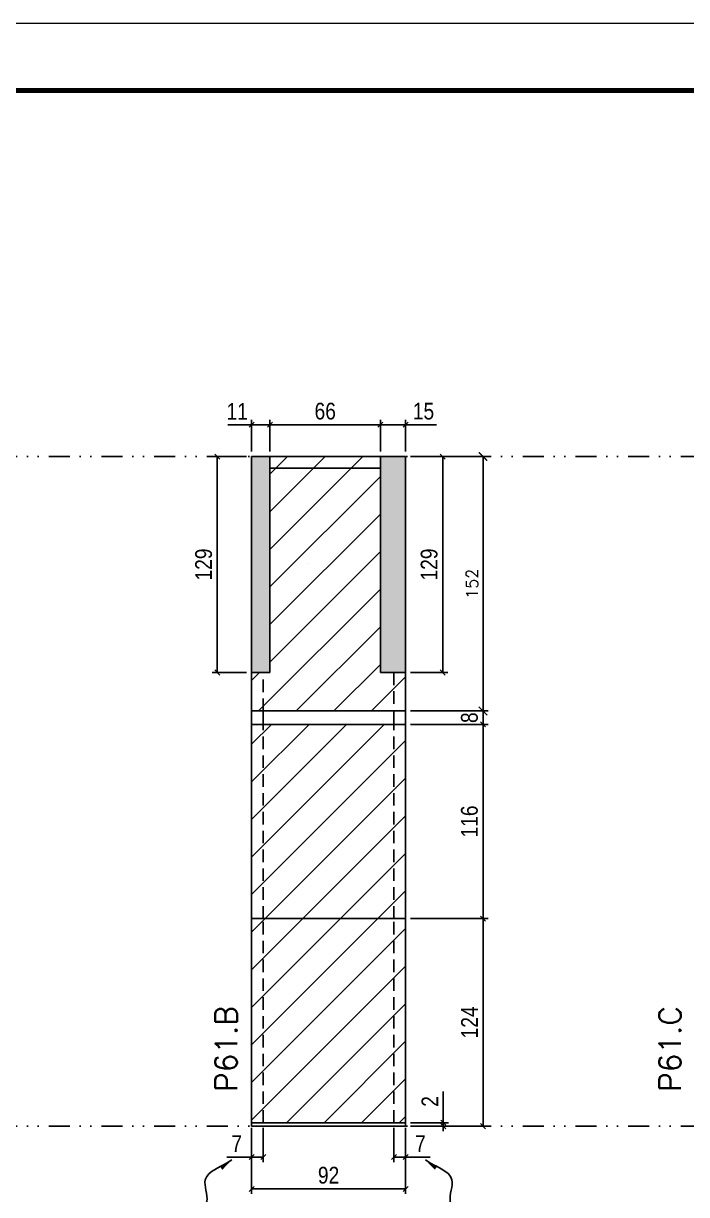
# Model space of a CAD drawing. Extents: x 28748 to 35002, y 14885 to 43501.
# Drawn here: x 31033 to 31429, y 37058 to 37758 of the extents above; entities that cross this region are included whole.
import ezdxf

# ---------------------------------------------------------------- set-up
doc = ezdxf.new("R2010")
doc.units = 0
for name, pattern in [('DASHED', [0.75, 0.5, -0.25]), ('DIVIDE2', [0.625, 0.25, -0.125, 0, -0.125, 0, -0.125]), ('HIDDEN', [0.375, 0.25, -0.125])]:
    doc.linetypes.add(name, pattern=pattern)
for name, color, linetype in [('COTA', 241, 'Continuous'), ('Nível', 160, 'Continuous'), ('Painéis', 200, 'Continuous'), ('SARR_2.2x7', 40, 'Continuous'), ('Sarrafo de Pressão', 42, 'HIDDEN')]:
    doc.layers.add(name, color=color, linetype=linetype)
for name, color, linetype, lineweight in [('Folhas', 255, 'Continuous', 9), ('Hachura', 251, 'Continuous', 9), ('SARRAFO DE PRESSAO', 251, 'DASHED', 9), ('Texto Seção', 7, 'Continuous', 15)]:
    doc.layers.add(name, color=color, linetype=linetype, lineweight=lineweight)
doc.styles.add('COTA TECNICA', font='techl___.ttf', dxfattribs={"height": 10})
doc.styles.add('COTA TECNICA-50', font='techl___.ttf', dxfattribs={"height": 10})
doc.styles.add('REGUA-120', font='ROMANS.shx', dxfattribs={"height": 15})
doc.styles.add('ROMANS', font='romans.shx')
doc.styles.get("Standard").update_dxf_attribs({"font": 'arial.ttf'})
doc.dimstyles.new('COTA PAINEL-50', dxfattribs={"dimtxt": 10, "dimasz": 3, "dimexe": 3, "dimexo": 3, "dimgap": 3, "dimtad": 1, "dimdec": 1, "dimzin": 12, "dimdsep": 46, "dimtxsty": 'COTA TECNICA-50', "dimblk1": 'OBLIQUE', "dimblk2": 'OBLIQUE', "dimsah": 1, "dimcen": 0.9, "dimclrd": 4, "dimclre": 4, "dimclrt": 240, "dimadec": 1, "dimazin": 3, "dimtfac": 1, "dimtdec": 1, "dimtmove": 0, "dimatfit": 3, "dimfxl": 1, "dimtolj": 1, "dimtzin": 12, "dimarcsym": 0})
doc.dimstyles.new('Cota Paínel', dxfattribs={"dimtxt": 7, "dimasz": 5, "dimexe": 3, "dimexo": 3, "dimgap": 3, "dimtad": 1, "dimdec": 1, "dimzin": 12, "dimdsep": 46, "dimtxsty": 'ROMANS', "dimblk": 'ARCHTICK', "dimcen": 0, "dimclrd": 4, "dimclre": 4, "dimclrt": 1, "dimadec": 1, "dimazin": 3, "dimtfac": 1, "dimtdec": 1, "dimtmove": 0, "dimatfit": 3, "dimldrblk": 'OBLIQUE', "dimfxl": 1, "dimtolj": 1, "dimtzin": 12, "dimarcsym": 0})
doc.dimstyles.new('PAINEL', dxfattribs={"dimtxt": 10, "dimasz": 3, "dimexe": 3, "dimexo": 3, "dimgap": 3, "dimtad": 1, "dimdec": 1, "dimzin": 12, "dimdsep": 46, "dimtxsty": 'COTA TECNICA', "dimblk1": 'OBLIQUE', "dimblk2": 'OBLIQUE', "dimsah": 1, "dimcen": 0.9, "dimclrd": 4, "dimclre": 4, "dimclrt": 240, "dimadec": 1, "dimazin": 3, "dimtfac": 1, "dimtdec": 1, "dimtmove": 0, "dimatfit": 3, "dimfxl": 1, "dimtolj": 1, "dimtzin": 12, "dimarcsym": 0})
doc.dimstyles.get("Standard").update_dxf_attribs({"dimtxt": 0.18, "dimasz": 0.18, "dimexe": 0.18, "dimexo": 0.0625, "dimgap": 0.09, "dimtad": 0, "dimtih": 1, "dimtoh": 1, "dimdec": 4, "dimzin": 0, "dimdsep": 46, "dimtxsty": 'Standard', "dimcen": 0.09, "dimadec": 0, "dimazin": 0, "dimtfac": 1, "dimtdec": 4, "dimtofl": 0, "dimtmove": 0, "dimatfit": 3, "dimfxl": 1, "dimtolj": 1, "dimtzin": 0, "dimarcsym": 0})
pattern_1 = [(45, (-100272.658, 8260.539), (-11.2253202, 11.2253202), [])]
pattern_2 = [(50, (0, 8), (5.46554007, -0.47817257), [0.5715, -6.2865]), (355, (0, 8), (-1.05730264, 5.73170536), [0.4572, -5.0292175]), (100.451445, (0.4555, 7.96), (4.4082374, 5.25353256), [0.48570026, -5.34270734]), (46.1842, (0, 9.524), (8.1323712, -1.2612698), [0.85725, -9.42975]), (96.635558, (0.678, 9.419), (7.122124, 7.4227837), [0.7285507, -8.0140682]), (351.184151, (0, 9.524), (7.122124, 7.4227837), [0.685799, -7.543792]), (21, (0.762, 9.143), (4.54843174, -3.06795595), [0.5715, -6.2865]), (326, (0.762, 9.143), (1.85406085, 5.525639), [0.4572, -5.0292]), (71.451445, (1.141, 8.8873), (6.4024926, 2.45768307), [0.48570026, -5.3426981]), (37.5, (0, 8), (0.0926581, 2.53665117), [0, -4.96824, 0, -5.1054, 0, -5.04825]), (7.5, (0, 8), (2.00458988, 3.00541724), [0, -2.91084, 0, -4.85394, 0, -1.92405]), (327.5, (-1.6993, 8), (4.067717855, -0.17186232), [0, -1.905, 0, -5.9436, 0, -7.8867]), (317.5, (-2.4613, 8), (4.44387544, 0.76279473), [0, -2.4765, 0, -3.94716, 0, -5.6007])]

# ---------------------------------------------------------------- blocks, each defined once
blk = doc.blocks.new('9999999999')
at = {"layer": 'Folhas'}
blk.add_lwpolyline([(98138.98, 34190.21), (99623.98, 34190.21), (99623.98, 35240.21), (98138.98, 35240.21)], close=True, dxfattribs=at)
at = {"layer": 'Folhas', "color": 30, "const_width": 3}
blk.add_lwpolyline([(98213.98, 34230.21), (99583.98, 34230.21), (99583.98, 35200.21), (98213.98, 35200.21)], close=True, dxfattribs=at)
blk = doc.blocks.new('_Oblique')
at = {"color": 0, "linetype": 'ByBlock', "lineweight": -2}
blk.add_line((-0.5, -0.5), (0.5, 0.5), dxfattribs=at)
blk = doc.blocks.new('*D462')
at = {"layer": 'COTA', "color": 4, "lineweight": -2, "transparency": 16777216}
for p, q in [((31168.98, 37098.15), (31168.98, 37058.7)), ((31260.98, 37098.15), (31260.98, 37058.7)), ((31168.98, 37061.7), (31260.98, 37061.7))]:
    blk.add_line(p, q, dxfattribs=at)
at = {"layer": 'Defpoints', "color": 0, "transparency": 16777216}
for p in [(31168.98, 37101.15), (31260.98, 37101.15), (31260.98, 37061.7)]:
    blk.add_point(p, dxfattribs=at)
at = {"layer": 'COTA', "color": 4, "lineweight": -2, "transparency": 16777216, "xscale": 3, "yscale": 3, "zscale": 3, "rotation": 180}
blk.add_blockref('_Oblique', (31168.98, 37061.7), dxfattribs=at)
at = {"layer": 'COTA', "color": 4, "lineweight": -2, "transparency": 16777216, "xscale": 3, "yscale": 3, "zscale": 3}
blk.add_blockref('_Oblique', (31260.98, 37061.7), dxfattribs=at)
at = {"layer": 'COTA', "color": 240, "transparency": 16777216, "insert": (31214.98, 37069.79), "char_height": 10, "attachment_point": 5, "style": 'COTA TECNICA'}
blk.add_mtext('\\A1;92', dxfattribs=at)
blk = doc.blocks.new('*D463')
at = {"layer": 'COTA', "color": 4, "lineweight": -2, "transparency": 16777216}
for p, q in [((31168.98, 37096.15), (31168.98, 37077.64)), ((31175.98, 37098.15), (31175.98, 37077.64)), ((31168.98, 37080.64), (31154.25, 37080.64)), ((31175.98, 37080.64), (31168.98, 37080.64))]:
    blk.add_line(p, q, dxfattribs=at)
at = {"layer": 'Defpoints', "color": 0, "transparency": 16777216}
for p in [(31168.98, 37099.15), (31175.98, 37101.15), (31168.98, 37080.64)]:
    blk.add_point(p, dxfattribs=at)
at = {"layer": 'COTA', "color": 4, "lineweight": -2, "transparency": 16777216, "xscale": 3, "yscale": 3, "zscale": 3, "rotation": 180}
blk.add_blockref('_Oblique', (31168.98, 37080.64), dxfattribs=at)
at = {"layer": 'COTA', "color": 4, "lineweight": -2, "transparency": 16777216, "xscale": 3, "yscale": 3, "zscale": 3}
blk.add_blockref('_Oblique', (31175.98, 37080.64), dxfattribs=at)
at = {"layer": 'COTA', "color": 240, "transparency": 16777216, "insert": (31160.12, 37088.71), "char_height": 10, "attachment_point": 5, "style": 'COTA TECNICA-50'}
blk.add_mtext('\\A1;7', dxfattribs=at)
blk = doc.blocks.new('*D464')
at = {"layer": 'COTA', "color": 4, "lineweight": -2, "transparency": 16777216}
for p, q in [((31253.98, 37098.15), (31253.98, 37077.64)), ((31260.98, 37096.15), (31260.98, 37077.64)), ((31253.98, 37080.64), (31260.98, 37080.64)), ((31260.98, 37080.64), (31275.72, 37080.64))]:
    blk.add_line(p, q, dxfattribs=at)
at = {"layer": 'Defpoints', "color": 0, "transparency": 16777216}
for p in [(31253.98, 37101.15), (31260.98, 37099.15), (31260.98, 37080.64)]:
    blk.add_point(p, dxfattribs=at)
at = {"layer": 'COTA', "color": 4, "lineweight": -2, "transparency": 16777216, "xscale": 3, "yscale": 3, "zscale": 3, "rotation": 180}
blk.add_blockref('_Oblique', (31253.98, 37080.64), dxfattribs=at)
at = {"layer": 'COTA', "color": 4, "lineweight": -2, "transparency": 16777216, "xscale": 3, "yscale": 3, "zscale": 3}
blk.add_blockref('_Oblique', (31260.98, 37080.64), dxfattribs=at)
at = {"layer": 'COTA', "color": 240, "transparency": 16777216, "insert": (31269.85, 37088.71), "char_height": 10, "attachment_point": 5, "style": 'COTA TECNICA-50'}
blk.add_mtext('\\A1;7', dxfattribs=at)
blk = doc.blocks.new('*D465')
at = {"layer": 'COTA', "color": 4, "lineweight": -2, "transparency": 16777216}
for p, q in [((31263.98, 37223.15), (31310.22, 37223.15)), ((31307.22, 37099.15), (31307.22, 37223.15)), ((31263.98, 37099.15), (31310.22, 37099.15))]:
    blk.add_line(p, q, dxfattribs=at)
at = {"layer": 'Defpoints', "color": 0, "transparency": 16777216}
for p in [(31260.98, 37223.15), (31307.22, 37223.15), (31260.98, 37099.15)]:
    blk.add_point(p, dxfattribs=at)
at = {"layer": 'COTA', "color": 4, "lineweight": -2, "transparency": 16777216, "xscale": 3, "yscale": 3, "zscale": 3}
for p, rotation in [((31307.22, 37223.15), 90), ((31307.22, 37099.15), 270)]:
    blk.add_blockref('_Oblique', p, dxfattribs=dict(at, rotation=rotation))
at = {"layer": 'COTA', "color": 240, "transparency": 16777216, "insert": (31299.15, 37161.15), "char_height": 10, "attachment_point": 5, "rotation": 90, "style": 'COTA TECNICA-50'}
blk.add_mtext('\\A1;124', dxfattribs=at)
blk = doc.blocks.new('*D466')
at = {"layer": 'COTA', "color": 4, "lineweight": -2, "transparency": 16777216}
for p, q in [((31283.51, 37101.15), (31283.51, 37119.95)), ((31263.98, 37101.15), (31286.51, 37101.15)), ((31263.98, 37099.15), (31286.51, 37099.15)), ((31283.51, 37099.15), (31283.51, 37101.15)), ((31283.51, 37099.15), (31283.51, 37096.15))]:
    blk.add_line(p, q, dxfattribs=at)
at = {"layer": 'Defpoints', "color": 0, "transparency": 16777216}
for p in [(31260.98, 37101.15), (31260.98, 37099.15), (31283.51, 37099.15)]:
    blk.add_point(p, dxfattribs=at)
at = {"layer": 'COTA', "color": 4, "lineweight": -2, "transparency": 16777216, "xscale": 3, "yscale": 3, "zscale": 3}
for p, rotation in [((31283.51, 37101.15), 270), ((31283.51, 37099.15), 90)]:
    blk.add_blockref('_Oblique', p, dxfattribs=dict(at, rotation=rotation))
at = {"layer": 'COTA', "color": 240, "transparency": 16777216, "insert": (31275.51, 37113.9), "char_height": 10, "attachment_point": 5, "rotation": 90, "style": 'COTA TECNICA-50'}
blk.add_mtext('\\A1;2', dxfattribs=at)
blk = doc.blocks.new('*D1567')
at = {"layer": 'COTA', "color": 4, "linetype": 'ByBlock', "lineweight": -2, "transparency": 16777216}
for p, q in [((31263.98, 37339.15), (31310.22, 37339.15)), ((31307.22, 37223.15), (31307.22, 37339.15)), ((31263.98, 37223.15), (31310.22, 37223.15))]:
    blk.add_line(p, q, dxfattribs=at)
at = {"layer": 'Defpoints', "color": 0, "linetype": 'ByBlock', "transparency": 16777216}
for p in [(31260.98, 37339.15), (31307.22, 37339.15), (31260.98, 37223.15)]:
    blk.add_point(p, dxfattribs=at)
at = {"layer": 'COTA', "color": 4, "linetype": 'ByBlock', "lineweight": -2, "transparency": 16777216, "xscale": 3, "yscale": 3, "zscale": 3}
for p, rotation in [((31307.22, 37339.15), 90), ((31307.22, 37223.15), 270)]:
    blk.add_blockref('_Oblique', p, dxfattribs=dict(at, rotation=rotation))
at = {"layer": 'COTA', "color": 240, "linetype": 'ByBlock', "transparency": 16777216, "insert": (31299.12, 37281.15), "char_height": 10, "attachment_point": 5, "rotation": 90, "style": 'COTA TECNICA'}
blk.add_mtext('\\A1;116', dxfattribs=at)
blk = doc.blocks.new('_ArchTick')
at = {"color": 0, "linetype": 'ByBlock', "const_width": 0.15}
blk.add_lwpolyline([(-0.5, -0.5), (0.5, 0.5)], dxfattribs=at)
blk = doc.blocks.new('*D2039')
at = {"layer": 'COTA', "color": 4, "lineweight": -2, "transparency": 16777216}
for p, q in [((31263.98, 37499.15), (31310.22, 37499.15)), ((31307.22, 37499.15), (31307.22, 37347.15)), ((31263.98, 37347.15), (31310.22, 37347.15))]:
    blk.add_line(p, q, dxfattribs=at)
at = {"layer": 'Defpoints', "color": 0, "transparency": 16777216}
for p in [(31260.98, 37499.15), (31260.98, 37347.15), (31307.22, 37347.15)]:
    blk.add_point(p, dxfattribs=at)
at = {"layer": 'COTA', "color": 4, "lineweight": -2, "transparency": 16777216, "xscale": 5, "yscale": 5, "zscale": 5}
for p, rotation in [((31307.22, 37499.15), 90), ((31307.22, 37347.15), 270)]:
    blk.add_blockref('_ArchTick', p, dxfattribs=dict(at, rotation=rotation))
at = {"layer": 'COTA', "color": 1, "transparency": 16777216, "insert": (31300.72, 37423.15), "char_height": 7, "attachment_point": 5, "rotation": 90, "style": 'ROMANS'}
blk.add_mtext('\\A1;152', dxfattribs=at)
blk = doc.blocks.new('*D2386')
at = {"layer": 'COTA', "color": 4, "lineweight": -2, "transparency": 16777216}
for p, q in [((31263.98, 37499.15), (31286.16, 37499.15)), ((31283.16, 37499.15), (31283.16, 37370.15)), ((31263.98, 37370.15), (31286.16, 37370.15))]:
    blk.add_line(p, q, dxfattribs=at)
at = {"layer": 'Defpoints', "color": 0, "transparency": 16777216}
for p in [(31260.98, 37499.15), (31260.98, 37370.15), (31283.16, 37370.15)]:
    blk.add_point(p, dxfattribs=at)
at = {"layer": 'COTA', "color": 4, "lineweight": -2, "transparency": 16777216, "xscale": 3, "yscale": 3, "zscale": 3}
for p, rotation in [((31283.16, 37499.15), 90), ((31283.16, 37370.15), 270)]:
    blk.add_blockref('_Oblique', p, dxfattribs=dict(at, rotation=rotation))
at = {"layer": 'COTA', "color": 240, "transparency": 16777216, "insert": (31275.07, 37434.65), "char_height": 10, "attachment_point": 5, "rotation": 90, "style": 'COTA TECNICA'}
blk.add_mtext('\\A1;129', dxfattribs=at)
blk = doc.blocks.new('*D2388')
at = {"layer": 'COTA', "color": 4, "lineweight": -2, "transparency": 16777216}
for p, q in [((31165.98, 37499.15), (31145.49, 37499.15)), ((31148.49, 37499.15), (31148.49, 37370.15)), ((31165.98, 37370.15), (31145.49, 37370.15))]:
    blk.add_line(p, q, dxfattribs=at)
at = {"layer": 'Defpoints', "color": 0, "transparency": 16777216}
for p in [(31168.98, 37499.15), (31148.49, 37370.15), (31168.98, 37370.15)]:
    blk.add_point(p, dxfattribs=at)
at = {"layer": 'COTA', "color": 4, "lineweight": -2, "transparency": 16777216, "xscale": 3, "yscale": 3, "zscale": 3}
for p, rotation in [((31148.49, 37499.15), 90), ((31148.49, 37370.15), 270)]:
    blk.add_blockref('_Oblique', p, dxfattribs=dict(at, rotation=rotation))
at = {"layer": 'COTA', "color": 240, "transparency": 16777216, "insert": (31140.41, 37434.65), "char_height": 10, "attachment_point": 5, "rotation": 90, "style": 'COTA TECNICA'}
blk.add_mtext('\\A1;129', dxfattribs=at)
blk = doc.blocks.new('*D2389')
at = {"layer": 'COTA', "color": 4, "lineweight": -2, "transparency": 16777216}
for p, q in [((31168.98, 37502.15), (31168.98, 37521.11)), ((31179.98, 37502.15), (31179.98, 37521.11)), ((31168.98, 37518.11), (31154.9, 37518.11)), ((31179.98, 37518.11), (31168.98, 37518.11))]:
    blk.add_line(p, q, dxfattribs=at)
at = {"layer": 'Defpoints', "color": 0, "transparency": 16777216}
for p in [(31168.98, 37518.11), (31168.98, 37499.15), (31179.98, 37499.15)]:
    blk.add_point(p, dxfattribs=at)
at = {"layer": 'COTA', "color": 4, "lineweight": -2, "transparency": 16777216, "xscale": 3, "yscale": 3, "zscale": 3, "rotation": 180}
blk.add_blockref('_Oblique', (31168.98, 37518.11), dxfattribs=at)
at = {"layer": 'COTA', "color": 4, "lineweight": -2, "transparency": 16777216, "xscale": 3, "yscale": 3, "zscale": 3}
blk.add_blockref('_Oblique', (31179.98, 37518.11), dxfattribs=at)
at = {"layer": 'COTA', "color": 240, "transparency": 16777216, "insert": (31160.44, 37526.16), "char_height": 10, "attachment_point": 5, "style": 'COTA TECNICA'}
blk.add_mtext('\\A1;11', dxfattribs=at)
blk = doc.blocks.new('*D2390')
at = {"layer": 'COTA', "color": 4, "lineweight": -2, "transparency": 16777216}
for p, q in [((31245.98, 37502.15), (31245.98, 37521.11)), ((31260.98, 37502.15), (31260.98, 37521.11)), ((31245.98, 37518.11), (31260.98, 37518.11)), ((31260.98, 37518.11), (31279.36, 37518.11))]:
    blk.add_line(p, q, dxfattribs=at)
at = {"layer": 'Defpoints', "color": 0, "transparency": 16777216}
for p in [(31260.98, 37518.11), (31245.98, 37499.15), (31260.98, 37499.15)]:
    blk.add_point(p, dxfattribs=at)
at = {"layer": 'COTA', "color": 4, "lineweight": -2, "transparency": 16777216, "xscale": 3, "yscale": 3, "zscale": 3, "rotation": 180}
blk.add_blockref('_Oblique', (31245.98, 37518.11), dxfattribs=at)
at = {"layer": 'COTA', "color": 4, "lineweight": -2, "transparency": 16777216, "xscale": 3, "yscale": 3, "zscale": 3}
blk.add_blockref('_Oblique', (31260.98, 37518.11), dxfattribs=at)
at = {"layer": 'COTA', "color": 240, "transparency": 16777216, "insert": (31271.67, 37526.22), "char_height": 10, "attachment_point": 5, "style": 'COTA TECNICA'}
blk.add_mtext('\\A1;15', dxfattribs=at)
blk = doc.blocks.new('*D2391')
at = {"layer": 'COTA', "color": 4, "lineweight": -2, "transparency": 16777216}
for p, q in [((31179.98, 37502.15), (31179.98, 37521.11)), ((31245.98, 37502.15), (31245.98, 37521.11)), ((31179.98, 37518.11), (31245.98, 37518.11))]:
    blk.add_line(p, q, dxfattribs=at)
at = {"layer": 'Defpoints', "color": 0, "transparency": 16777216}
for p in [(31245.98, 37518.11), (31179.98, 37499.15), (31245.98, 37499.15)]:
    blk.add_point(p, dxfattribs=at)
at = {"layer": 'COTA', "color": 4, "lineweight": -2, "transparency": 16777216, "xscale": 3, "yscale": 3, "zscale": 3, "rotation": 180}
blk.add_blockref('_Oblique', (31179.98, 37518.11), dxfattribs=at)
at = {"layer": 'COTA', "color": 4, "lineweight": -2, "transparency": 16777216, "xscale": 3, "yscale": 3, "zscale": 3}
blk.add_blockref('_Oblique', (31245.98, 37518.11), dxfattribs=at)
at = {"layer": 'COTA', "color": 240, "transparency": 16777216, "insert": (31212.98, 37526.21), "char_height": 10, "attachment_point": 5, "style": 'COTA TECNICA'}
blk.add_mtext('\\A1;66', dxfattribs=at)
blk = doc.blocks.new('*D2544')
at = {"layer": 'COTA', "color": 4, "lineweight": -2, "transparency": 16777216}
for p, q in [((31263.98, 37347.15), (31310.22, 37347.15)), ((31307.22, 37339.15), (31307.22, 37347.15)), ((31263.98, 37339.15), (31310.22, 37339.15))]:
    blk.add_line(p, q, dxfattribs=at)
at = {"layer": 'Defpoints', "color": 0, "transparency": 16777216}
for p in [(31260.98, 37347.15), (31307.22, 37347.15), (31260.98, 37339.15)]:
    blk.add_point(p, dxfattribs=at)
at = {"layer": 'COTA', "color": 4, "lineweight": -2, "transparency": 16777216, "xscale": 3, "yscale": 3, "zscale": 3}
for p, rotation in [((31307.22, 37347.15), 90), ((31307.22, 37339.15), 270)]:
    blk.add_blockref('_Oblique', p, dxfattribs=dict(at, rotation=rotation))
at = {"layer": 'COTA', "color": 240, "transparency": 16777216, "insert": (31299.13, 37343.15), "char_height": 10, "attachment_point": 5, "rotation": 90, "style": 'COTA TECNICA'}
blk.add_mtext('\\A1;8', dxfattribs=at)

msp = doc.modelspace()

# ---------------------------------------------------------------- hatches: boundary and pattern name
at = {"layer": 'COTA', "linetype": 'ByBlock'}
h = msp.add_hatch(dxfattribs=at)
h.set_pattern_fill('AR-CONC', color=256, scale=0.03)
h.set_pattern_definition(pattern_2)
h.paths.add_polyline_path([(31179.98, 37499.15), (31168.98, 37499.15), (31168.98, 37370.15), (31179.98, 37370.15)])
h = msp.add_hatch(dxfattribs=at)
h.set_pattern_fill('AR-CONC', color=256, scale=0.03)
h.set_pattern_definition(pattern_2)
h.paths.add_polyline_path([(31260.98, 37499.15), (31245.98, 37499.15), (31245.98, 37370.15), (31260.98, 37370.15)])
at = {"layer": 'Hachura'}
h = msp.add_hatch(dxfattribs=at)
h.set_pattern_fill('ANSI31', color=256, scale=5)
h.paths.add_polyline_path([(31245.98, 37499.15), (31179.98, 37499.15), (31179.98, 37370.15), (31168.98, 37370.15), (31168.98, 37347.15), (31260.98, 37347.15), (31260.98, 37370.15), (31245.98, 37370.15)])
at = {"layer": 'Hachura', "linetype": 'ByBlock'}
h = msp.add_hatch(dxfattribs=at)
h.set_pattern_fill('ANSI31', color=256, scale=5)
h.set_pattern_definition(pattern_1)
h.paths.add_polyline_path([(31168.98, 37223.15), (31260.98, 37223.15), (31260.98, 37339.15), (31249.98, 37339.15), (31168.98, 37339.15)])
h = msp.add_hatch(dxfattribs=at)
h.set_pattern_fill('ANSI31', color=256, scale=5)
h.set_pattern_definition(pattern_1)
h.paths.add_polyline_path([(31260.98, 37223.15), (31168.98, 37223.15), (31168.98, 37101.15), (31260.98, 37101.15)])

# ---------------------------------------------------------------- linework, layer by layer
at = {"layer": 'COTA', "linetype": 'ByBlock'}
for p, q in [((31168.98, 37370.15), (31168.98, 37499.15)), ((31168.98, 37499.15), (31179.98, 37499.15)), ((31260.98, 37499.15), (31245.98, 37499.15)), ((31260.98, 37370.15), (31260.98, 37499.15))]:
    msp.add_line(p, q, dxfattribs=at)
at = {"layer": 'Nível', "color": 4, "linetype": 'DIVIDE2', "ltscale": 50}
for p, q in [((30764.91, 37499.15), (31791.84, 37499.15)), ((30764.91, 37099.15), (31791.84, 37099.15))]:
    msp.add_line(p, q, dxfattribs=at)
at = {"layer": 'Painéis'}
for p, q in [((31179.98, 37370.15), (31179.98, 37499.15)), ((31179.98, 37499.15), (31245.98, 37499.15)), ((31245.98, 37499.15), (31245.98, 37370.15)), ((31202.98, 37435.15), (31202.98, 37435.15)), ((31168.98, 37347.15), (31168.98, 37370.15)), ((31168.98, 37370.15), (31179.98, 37370.15)), ((31245.98, 37370.15), (31260.98, 37370.15)), ((31260.98, 37370.15), (31260.98, 37347.15)), ((31168.98, 37347.15), (31260.98, 37347.15)), ((31168.98, 37339.15), (31168.98, 37347.15)), ((31260.98, 37347.15), (31260.98, 37339.15))]:
    msp.add_line(p, q, dxfattribs=at)
msp.add_lwpolyline([(31260.98, 37339.15), (31168.98, 37339.15), (31168.98, 37223.15), (31260.98, 37223.15), (31260.98, 37339.15)], dxfattribs=at)
for points in [[(31168.98, 37101.15), (31260.98, 37101.15), (31260.98, 37223.15), (31168.98, 37223.15)], [(31168.98, 37101.15), (31260.98, 37101.15), (31260.98, 37099.15), (31168.98, 37099.15)]]:
    msp.add_lwpolyline(points, close=True, dxfattribs=at)
at = {"layer": 'SARR_2.2x7'}
msp.add_line((31179.98, 37492.15), (31245.98, 37492.15), dxfattribs=at)
at = {"layer": 'Sarrafo de Pressão', "ltscale": 30}
for p, q in [((31175.98, 37347.15), (31175.98, 37370.15)), ((31253.98, 37370.15), (31253.98, 37347.15)), ((31175.98, 37347.15), (31175.98, 37339.15)), ((31253.98, 37347.15), (31253.98, 37339.15)), ((31175.98, 37223.15), (31175.98, 37339.15)), ((31253.98, 37223.15), (31253.98, 37339.15)), ((31175.98, 37101.15), (31175.98, 37223.15)), ((31253.98, 37101.15), (31253.98, 37223.15))]:
    msp.add_line(p, q, dxfattribs=at)

# ---------------------------------------------------------------- block references
at = {"layer": 'SARRAFO DE PRESSAO', "color": 6, "linetype": 'ByBlock'}
msp.add_blockref('9999999999', (-67792.14, 2517.66), dxfattribs=at)

# ---------------------------------------------------------------- texts
at = {"layer": 'Texto Seção', "char_height": 13, "width": 285.3299, "attachment_point": 7, "rotation": 90, "style": 'REGUA-120'}
for s, insert in [('P61.B', (31160.32, 37119.62)), ('P61.C', (31425.36, 37119.62))]:
    msp.add_mtext(s, dxfattribs=dict(at, insert=insert))

# ---------------------------------------------------------------- dimensions: what is measured, and where the dimension line sits
at = {"layer": 'COTA'}
for base, p1, p2, dimstyle, picture, middle in [((31168.98, 37518.11), (31179.98, 37499.15), (31168.98, 37499.15), 'PAINEL', '*D2389', (31160.44, 37526.16)), ((31245.98, 37518.11), (31179.98, 37499.15), (31245.98, 37499.15), 'PAINEL', '*D2391', (31212.98, 37526.21)), ((31260.98, 37518.11), (31245.98, 37499.15), (31260.98, 37499.15), 'PAINEL', '*D2390', (31271.67, 37526.22)), ((31260.98, 37080.64), (31253.98, 37101.15), (31260.98, 37099.15), 'COTA PAINEL-50', '*D464', (31269.85, 37088.71))]:
    dim = msp.add_linear_dim(base=base, p1=p1, p2=p2, dimstyle=dimstyle, dxfattribs=at)
    dim.commit()
    dim.dimension.update_dxf_attribs({"geometry": picture, "text_midpoint": middle})
for base, p1, p2, angle, dimstyle, picture, middle in [((31148.49, 37370.15), (31168.98, 37499.15), (31168.98, 37370.15), 90, 'PAINEL', '*D2388', (31140.41, 37434.65)), ((31283.16, 37370.15), (31260.98, 37499.15), (31260.98, 37370.15), 90, 'PAINEL', '*D2386', (31275.07, 37434.65)), ((31307.22, 37223.15), (31260.98, 37099.15), (31260.98, 37223.15), 90, 'COTA PAINEL-50', '*D465', (31299.15, 37161.15)), ((31168.98, 37080.64), (31175.98, 37101.15), (31168.98, 37099.15), 180, 'COTA PAINEL-50', '*D463', (31160.12, 37088.71))]:
    dim = msp.add_linear_dim(base=base, p1=p1, p2=p2, angle=angle, dimstyle=dimstyle, dxfattribs=at)
    dim.commit()
    dim.dimension.update_dxf_attribs({"geometry": picture, "text_midpoint": middle})
for base, p1, p2, dimstyle, picture, middle in [((31307.22, 37347.15), (31260.98, 37499.15), (31260.98, 37347.15), 'Cota Paínel', '*D2039', (31307.22, 37423.15)), ((31307.22, 37347.15), (31260.98, 37339.15), (31260.98, 37347.15), 'PAINEL', '*D2544', (31307.22, 37343.15)), ((31283.51, 37099.15), (31260.98, 37101.15), (31260.98, 37099.15), 'COTA PAINEL-50', '*D466', (31283.51, 37113.9))]:
    dim = msp.add_linear_dim(base=base, p1=p1, p2=p2, angle=90, dimstyle=dimstyle, dxfattribs=at)
    dim.commit()
    dim.dimension.update_dxf_attribs({"geometry": picture, "text_midpoint": middle, "dimtype": 160})
at = {"layer": 'COTA', "linetype": 'ByBlock'}
dim = msp.add_linear_dim(base=(31307.22, 37339.15), p1=(31260.98, 37223.15), p2=(31260.98, 37339.15), angle=90, dimstyle='PAINEL', dxfattribs=at)
dim.commit()
dim.dimension.update_dxf_attribs({"geometry": '*D1567', "text_midpoint": (31299.12, 37281.15)})
at = {"layer": 'COTA'}
dim = msp.add_linear_dim(base=(31260.98, 37061.7), p1=(31168.98, 37101.15), p2=(31260.98, 37101.15), dimstyle='PAINEL', override={"dimarcsym": 2}, dxfattribs=at)
dim.commit()
dim.dimension.update_dxf_attribs({"geometry": '*D462', "text_midpoint": (31214.98, 37069.79)})

# ---------------------------------------------------------------- leaders
at = {"layer": 'COTA', "path_type": 1}
for points in [[(31157.16, 37078.97), (31141.37, 37067.14), (31142.3, 37054.13), (31136.74, 37044.35)], [(31272.81, 37078.97), (31288.6, 37067.14), (31287.67, 37054.13), (31293.23, 37044.35)]]:
    msp.add_leader(points, dimstyle='Standard', override={"dimasz": 8}, dxfattribs=at)

doc.saveas('drawing.dxf')
